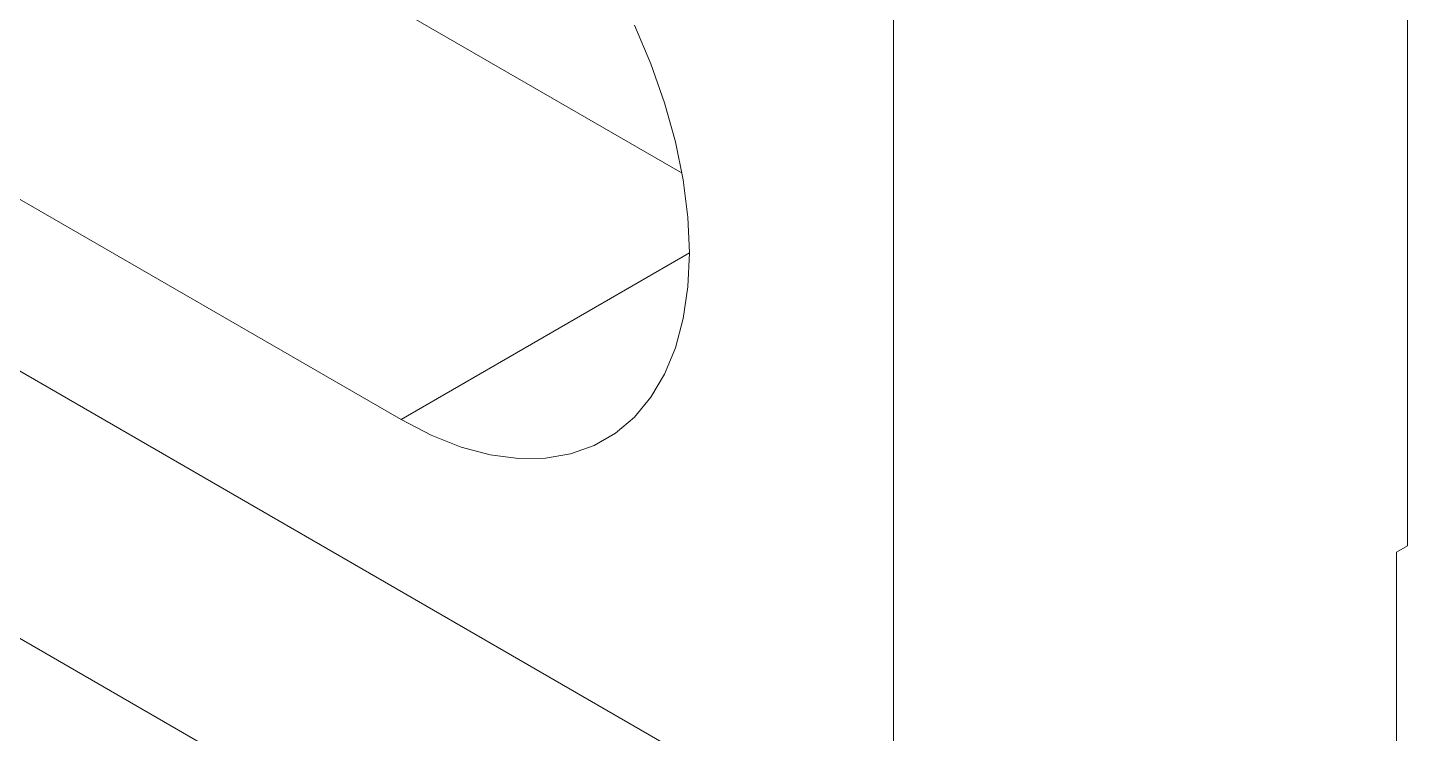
# Model space of a CAD drawing. Header units: inches. Extents: x 0.1 to 10.9, y 0 to 8.5.
# Drawn here: x 9.7804 to 10.2286, y 1.9328 to 2.1619 of the extents above; entities that cross this region are included whole.
import ezdxf

# ---------------------------------------------------------------- set-up
doc = ezdxf.new("R2010")
doc.units = ezdxf.units.IN
doc.header["$MEASUREMENT"] = 0

msp = doc.modelspace()

# ---------------------------------------------------------------- linework, layer by layer
at = {"color": 7, "linetype": 'Continuous', "lineweight": 18}
for p, q in [((10.06175, 1.88658), (7.97383, 3.0919)), ((10.0918, 1.78245), (8.00388, 2.98777)), ((9.66311, 2.30508), (9.99302, 2.11463)), ((10.22862, 2.29992), (10.22862, 1.99371)), ((9.54821, 2.23875), (9.90176, 2.03464)), ((10.06175, 1.88658), (10.06175, 2.21438)), ((9.99545, 2.08873), (9.90176, 2.03464)), ((10.22862, 1.99371), (10.22509, 1.99167)), ((10.22509, 1.99167), (10.22509, 1.78754))]:
    msp.add_line(p, q, dxfattribs=at)
at = {"color": 7, "linetype": 'Continuous', "lineweight": 18, "flags": 128}
msp.add_lwpolyline([(9.90176, 2.03464), (9.91155, 2.02958), (9.92124, 2.02576), (9.93071, 2.02323), (9.93987, 2.022), (9.94861, 2.0221), (9.95683, 2.02352), (9.96445, 2.02624), (9.97139, 2.03025), (9.97756, 2.03549), (9.9829, 2.0419), (9.98735, 2.04942), (9.99087, 2.05796), (9.9934, 2.06744), (9.99494, 2.07774), (9.99545, 2.08875), (9.99494, 2.10035), (9.9934, 2.11243), (9.99087, 2.12483), (9.98735, 2.13743), (9.9829, 2.15009), (9.97756, 2.16267)], dxfattribs=at)

doc.saveas('drawing.dxf')
